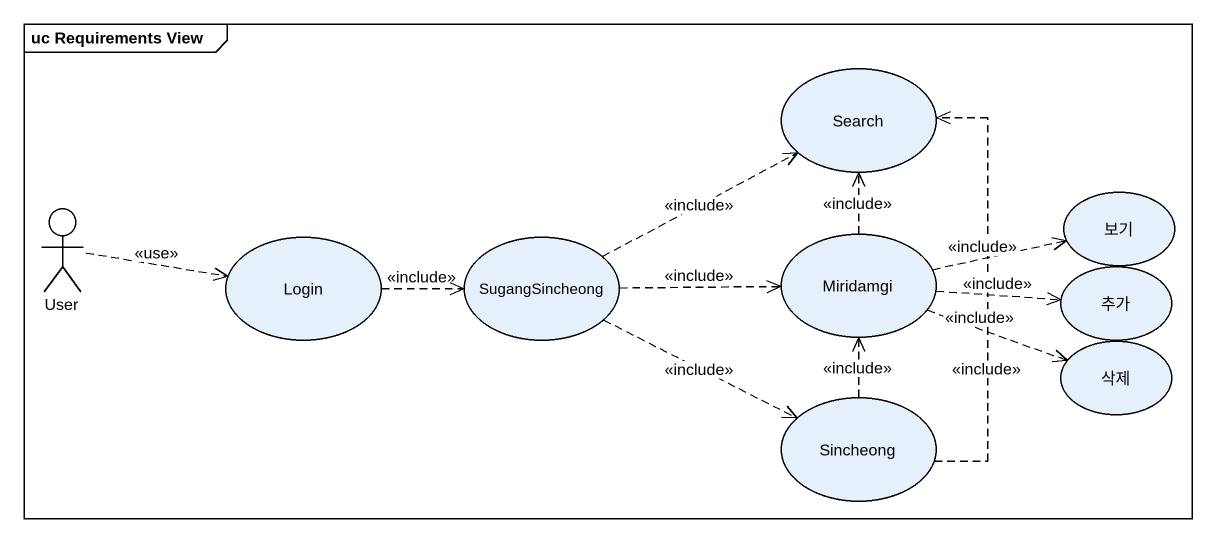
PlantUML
@startuml
mainframe uc Requirements View
usecase Search
usecase 보기
actor User
usecase Login
usecase SugangSincheong
usecase Miridamgi
usecase 추가
usecase 삭제
usecase Sincheong
User .right.> Login : <<use>>
Login .right.> SugangSincheong : <<include>>
SugangSincheong .right.> Search : <<include>>
SugangSincheong .right.> Miridamgi : <<include>>
SugangSincheong .right.> Sincheong : <<include>>
Miridamgi .up.> Search : <<include>>
Miridamgi .right.> 보기 : <<include>>
Miridamgi .right.> 추가 : <<include>>
Miridamgi .right.> 삭제 : <<include>>
Sincheong .up.> Search : <<include>>
Sincheong .up.> Miridamgi : <<include>>
@enduml
